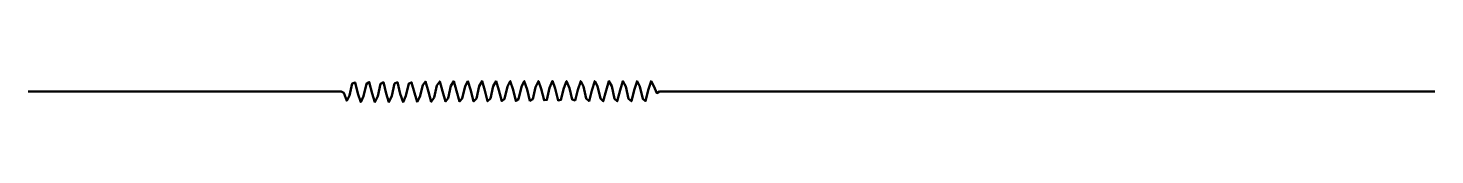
# Model space of a CAD drawing. Extents: x -47 to 452, y 172 to 669.
# Drawn here: x -47.1 to 451.9, y 592.3 to 599.8 of the extents above; entities that cross this region are included whole.
import ezdxf

# ---------------------------------------------------------------- set-up
doc = ezdxf.new("R2010")
doc.units = 0
doc.header["$MEASUREMENT"] = 0
doc.layers.add('Capa 1', color=7, linetype='Continuous', lineweight=0)

# ---------------------------------------------------------------- blocks, each defined once
blk = doc.blocks.new('Block_0')
at = {"layer": 'Capa 1', "color": 18, "lineweight": 50, "true_color": 0x000000}
blk.add_open_spline([(-47.14, 596.06), (-47.14, 596.06), (-46.14, 596.06), (-46.14, 596.06), (-46.14, 596.06), (-45.14, 596.06), (-45.14, 596.06), (-45.14, 596.06), (-44.14, 596.06), (-44.14, 596.06), (-44.14, 596.06), (-43.14, 596.06), (-43.14, 596.06), (-43.14, 596.06), (-42.14, 596.06), (-42.14, 596.06), (-42.14, 596.06), (-41.14, 596.06), (-41.14, 596.06), (-41.14, 596.06), (-40.14, 596.06), (-40.14, 596.06), (-40.14, 596.06), (-39.14, 596.06), (-39.14, 596.06), (-39.14, 596.06), (-38.14, 596.06), (-38.14, 596.06), (-38.14, 596.06), (-37.14, 596.06), (-37.14, 596.06), (-37.14, 596.06), (-36.14, 596.06), (-36.14, 596.06), (-36.14, 596.06), (-35.14, 596.06), (-35.14, 596.06), (-35.14, 596.06), (-34.14, 596.06), (-34.14, 596.06), (-34.14, 596.06), (-33.14, 596.06), (-33.14, 596.06), (-33.14, 596.06), (-32.14, 596.06), (-32.14, 596.06), (-32.14, 596.06), (-31.14, 596.06), (-31.14, 596.06), (-31.14, 596.06), (-30.14, 596.06), (-30.14, 596.06), (-30.14, 596.06), (-29.14, 596.06), (-29.14, 596.06), (-29.14, 596.06), (-28.14, 596.06), (-28.14, 596.06), (-28.14, 596.06), (-27.14, 596.06), (-27.14, 596.06), (-27.14, 596.06), (-26.14, 596.06), (-26.14, 596.06), (-26.14, 596.06), (-25.14, 596.06), (-25.14, 596.06), (-25.14, 596.06), (-24.14, 596.06), (-24.14, 596.06), (-24.14, 596.06), (-23.14, 596.06), (-23.14, 596.06), (-23.14, 596.06), (-22.14, 596.06), (-22.14, 596.06), (-22.14, 596.06), (-21.14, 596.06), (-21.14, 596.06), (-21.14, 596.06), (-20.14, 596.06), (-20.14, 596.06), (-20.14, 596.06), (-19.14, 596.06), (-19.14, 596.06), (-19.14, 596.06), (-18.14, 596.06), (-18.14, 596.06), (-18.14, 596.06), (-17.14, 596.06), (-17.14, 596.06), (-17.14, 596.06), (-16.14, 596.06), (-16.14, 596.06), (-16.14, 596.06), (-15.14, 596.06), (-15.14, 596.06), (-15.14, 596.06), (-14.14, 596.06), (-14.14, 596.06), (-14.14, 596.06), (-13.14, 596.06), (-13.14, 596.06), (-13.14, 596.06), (-12.14, 596.06), (-12.14, 596.06), (-12.14, 596.06), (-11.14, 596.06), (-11.14, 596.06), (-11.14, 596.06), (-10.14, 596.06), (-10.14, 596.06), (-10.14, 596.06), (-9.14, 596.06), (-9.14, 596.06), (-9.14, 596.06), (-8.14, 596.06), (-8.14, 596.06), (-8.14, 596.06), (-7.14, 596.06), (-7.14, 596.06), (-7.14, 596.06), (-6.14, 596.06), (-6.14, 596.06), (-6.14, 596.06), (-5.14, 596.06), (-5.14, 596.06), (-5.14, 596.06), (-4.14, 596.06), (-4.14, 596.06), (-4.14, 596.06), (-3.14, 596.06), (-3.14, 596.06), (-3.14, 596.06), (-2.14, 596.06), (-2.14, 596.06), (-2.14, 596.06), (-1.14, 596.06), (-1.14, 596.06), (-1.14, 596.06), (-0.14, 596.06), (-0.14, 596.06), (-0.14, 596.06), (0.86, 596.06), (0.86, 596.06), (0.86, 596.06), (1.86, 596.06), (1.86, 596.06), (1.86, 596.06), (2.86, 596.06), (2.86, 596.06), (2.86, 596.06), (3.86, 596.06), (3.86, 596.06), (3.86, 596.06), (4.86, 596.06), (4.86, 596.06), (4.86, 596.06), (5.86, 596.06), (5.86, 596.06), (5.86, 596.06), (6.86, 596.06), (6.86, 596.06), (6.86, 596.06), (7.86, 596.06), (7.86, 596.06), (7.86, 596.06), (8.86, 596.06), (8.86, 596.06), (8.86, 596.06), (9.86, 596.06), (9.86, 596.06), (9.86, 596.06), (10.86, 596.06), (10.86, 596.06), (10.86, 596.06), (11.86, 596.06), (11.86, 596.06), (11.86, 596.06), (12.86, 596.06), (12.86, 596.06), (12.86, 596.06), (13.86, 596.06), (13.86, 596.06), (13.86, 596.06), (14.86, 596.06), (14.86, 596.06), (14.86, 596.06), (15.86, 596.06), (15.86, 596.06), (15.86, 596.06), (16.86, 596.06), (16.86, 596.06), (16.86, 596.06), (17.86, 596.06), (17.86, 596.06), (17.86, 596.06), (18.86, 596.06), (18.86, 596.06), (18.86, 596.06), (19.86, 596.06), (19.86, 596.06), (19.86, 596.06), (20.86, 596.06), (20.86, 596.06), (20.86, 596.06), (21.86, 596.06), (21.86, 596.06), (21.86, 596.06), (22.86, 596.06), (22.86, 596.06), (22.86, 596.06), (23.86, 596.06), (23.86, 596.06), (23.86, 596.06), (24.86, 596.06), (24.86, 596.06), (24.86, 596.06), (25.86, 596.06), (25.86, 596.06), (25.86, 596.06), (26.86, 596.06), (26.86, 596.06), (26.86, 596.06), (27.86, 596.06), (27.86, 596.06), (27.86, 596.06), (28.86, 596.06), (28.86, 596.06), (28.86, 596.06), (29.86, 596.06), (29.86, 596.06), (29.86, 596.06), (30.86, 596.06), (30.86, 596.06), (30.86, 596.06), (31.86, 596.06), (31.86, 596.06), (31.86, 596.06), (32.86, 596.06), (32.86, 596.06), (32.86, 596.06), (33.86, 596.06), (33.86, 596.06), (33.86, 596.06), (34.86, 596.06), (34.86, 596.06), (34.86, 596.06), (35.86, 596.06), (35.86, 596.06), (35.86, 596.06), (36.86, 596.06), (36.86, 596.06), (36.86, 596.06), (37.86, 596.06), (37.86, 596.06), (37.86, 596.06), (38.86, 596.06), (38.86, 596.06), (38.86, 596.06), (39.86, 596.06), (39.86, 596.06), (39.86, 596.06), (40.86, 596.06), (40.86, 596.06), (40.86, 596.06), (41.86, 596.06), (41.86, 596.06), (41.86, 596.06), (42.86, 596.06), (42.86, 596.06), (42.86, 596.06), (43.86, 596.06), (43.86, 596.06), (43.86, 596.06), (44.86, 596.06), (44.86, 596.06), (44.86, 596.06), (45.86, 596.06), (45.86, 596.06), (45.86, 596.06), (46.86, 596.06), (46.86, 596.06), (46.86, 596.06), (47.86, 596.06), (47.86, 596.06), (47.86, 596.06), (48.86, 596.06), (48.86, 596.06), (48.86, 596.06), (49.86, 596.06), (49.86, 596.06), (49.86, 596.06), (50.86, 596.06), (50.86, 596.06), (50.86, 596.06), (51.86, 596.06), (51.86, 596.06), (51.86, 596.06), (52.86, 596.06), (52.86, 596.06), (52.86, 596.06), (53.86, 596.06), (53.86, 596.06), (53.86, 596.06), (54.86, 596.06), (54.86, 596.06), (54.86, 596.06), (55.86, 596.06), (55.86, 596.06), (55.86, 596.06), (56.86, 596.06), (56.86, 596.06), (56.86, 596.06), (57.86, 596.06), (57.86, 596.06), (57.86, 596.06), (58.86, 596.06), (58.86, 596.06), (58.86, 596.06), (59.86, 596.06), (59.86, 596.06), (59.86, 596.06), (60.86, 596.06), (60.86, 596.06), (60.86, 596.06), (61.86, 596.06), (61.86, 596.06), (61.86, 596.06), (62.86, 596.06), (62.86, 596.06), (62.86, 596.06), (63.86, 596.06), (63.86, 596.06), (63.86, 596.06), (64.86, 595.56), (64.86, 595.56), (64.86, 595.56), (65.86, 592.81), (65.86, 592.81), (65.86, 592.81), (66.86, 594.6), (66.86, 594.6), (66.86, 594.6), (67.86, 598.85), (67.86, 598.85), (67.86, 598.85), (68.86, 599.3), (68.86, 599.3), (68.86, 599.3), (69.86, 595.4), (69.86, 595.4), (69.86, 595.4), (70.86, 592.33), (70.86, 592.33), (70.86, 592.33), (71.86, 594.42), (71.86, 594.42), (71.86, 594.42), (72.86, 598.79), (72.86, 598.79), (72.86, 598.79), (73.86, 599.38), (73.86, 599.38), (73.86, 599.38), (74.86, 595.36), (74.86, 595.36), (74.86, 595.36), (75.86, 592.31), (75.86, 592.31), (75.86, 592.31), (76.86, 594.46), (76.86, 594.46), (76.86, 594.46), (77.86, 598.82), (77.86, 598.82), (77.86, 598.82), (78.86, 599.36), (78.86, 599.36), (78.86, 599.36), (79.86, 595.33), (79.86, 595.33), (79.86, 595.33), (80.86, 592.31), (80.86, 592.31), (80.86, 592.31), (81.86, 594.49), (81.86, 594.49), (81.86, 594.49), (82.86, 598.85), (82.86, 598.85), (82.86, 598.85), (83.86, 599.34), (83.86, 599.34), (83.86, 599.34), (84.86, 595.29), (84.86, 595.29), (84.86, 595.29), (85.86, 592.31), (85.86, 592.31), (85.86, 592.31), (86.86, 594.52), (86.86, 594.52), (86.86, 594.52), (87.86, 598.86), (87.86, 598.86), (87.86, 598.86), (88.86, 599.31), (88.86, 599.31), (88.86, 599.31), (89.86, 595.59), (89.86, 595.59), (89.86, 595.59), (90.86, 592.44), (90.86, 592.44), (90.86, 592.44), (91.86, 594.13), (91.86, 594.13), (91.86, 594.13), (92.86, 598.37), (92.86, 598.37), (92.86, 598.37), (93.86, 599.56), (93.86, 599.56), (93.86, 599.56), (94.86, 595.96), (94.86, 595.96), (94.86, 595.96), (95.86, 592.45), (95.86, 592.45), (95.86, 592.45), (96.86, 593.9), (96.86, 593.9), (96.86, 593.9), (97.86, 598.24), (97.86, 598.24), (97.86, 598.24), (98.86, 599.62), (98.86, 599.62), (98.86, 599.62), (99.86, 596.17), (99.86, 596.17), (99.86, 596.17), (100.86, 592.55), (100.86, 592.55), (100.86, 592.55), (101.86, 593.72), (101.86, 593.72), (101.86, 593.72), (102.86, 598.07), (102.86, 598.07), (102.86, 598.07), (103.86, 599.69), (103.86, 599.69), (103.86, 599.69), (104.86, 596.31), (104.86, 596.31), (104.86, 596.31), (105.86, 592.56), (105.86, 592.56), (105.86, 592.56), (106.86, 593.64), (106.86, 593.64), (106.86, 593.64), (107.86, 598), (107.86, 598), (107.86, 598), (108.86, 599.72), (108.86, 599.72), (108.86, 599.72), (109.86, 596.4), (109.86, 596.4), (109.86, 596.4), (110.86, 592.58), (110.86, 592.58), (110.86, 592.58), (111.86, 593.59), (111.86, 593.59), (111.86, 593.59), (112.86, 597.99), (112.86, 597.99), (112.86, 597.99), (113.86, 599.74), (113.86, 599.74), (113.86, 599.74), (114.86, 596.39), (114.86, 596.39), (114.86, 596.39), (115.86, 592.61), (115.86, 592.61), (115.86, 592.61), (116.86, 593.57), (116.86, 593.57), (116.86, 593.57), (117.86, 597.93), (117.86, 597.93), (117.86, 597.93), (118.86, 599.73), (118.86, 599.73), (118.86, 599.73), (119.86, 596.5), (119.86, 596.5), (119.86, 596.5), (120.86, 592.66), (120.86, 592.66), (120.86, 592.66), (121.86, 593.48), (121.86, 593.48), (121.86, 593.48), (122.86, 597.83), (122.86, 597.83), (122.86, 597.83), (123.86, 599.76), (123.86, 599.76), (123.86, 599.76), (124.86, 596.62), (124.86, 596.62), (124.86, 596.62), (125.86, 592.72), (125.86, 592.72), (125.86, 592.72), (126.86, 593.39), (126.86, 593.39), (126.86, 593.39), (127.86, 597.72), (127.86, 597.72), (127.86, 597.72), (128.86, 599.77), (128.86, 599.77), (128.86, 599.77), (129.86, 596.74), (129.86, 596.74), (129.86, 596.74), (130.86, 592.77), (130.86, 592.77), (130.86, 592.77), (131.86, 593.31), (131.86, 593.31), (131.86, 593.31), (132.86, 597.61), (132.86, 597.61), (132.86, 597.61), (133.86, 599.75), (133.86, 599.75), (133.86, 599.75), (134.86, 596.98), (134.86, 596.98), (134.86, 596.98), (135.86, 592.96), (135.86, 592.96), (135.86, 592.96), (136.86, 593.11), (136.86, 593.11), (136.86, 593.11), (137.86, 597.36), (137.86, 597.36), (137.86, 597.36), (138.86, 599.83), (138.86, 599.83), (138.86, 599.83), (139.86, 597.08), (139.86, 597.08), (139.86, 597.08), (140.86, 592.91), (140.86, 592.91), (140.86, 592.91), (141.86, 593.11), (141.86, 593.11), (141.86, 593.11), (142.86, 597.24), (142.86, 597.24), (142.86, 597.24), (143.86, 599.75), (143.86, 599.75), (143.86, 599.75), (144.86, 597.3), (144.86, 597.3), (144.86, 597.3), (145.86, 593.23), (145.86, 593.23), (145.86, 593.23), (146.86, 592.92), (146.86, 592.92), (146.86, 592.92), (147.86, 596.67), (147.86, 596.67), (147.86, 596.67), (148.86, 599.75), (148.86, 599.75), (148.86, 599.75), (149.86, 597.79), (149.86, 597.79), (149.86, 597.79), (150.86, 593.54), (150.86, 593.54), (150.86, 593.54), (151.86, 592.67), (151.86, 592.67), (151.86, 592.67), (152.86, 596.42), (152.86, 596.42), (152.86, 596.42), (153.86, 599.75), (153.86, 599.75), (153.86, 599.75), (154.86, 597.96), (154.86, 597.96), (154.86, 597.96), (155.86, 593.54), (155.86, 593.54), (155.86, 593.54), (156.86, 592.61), (156.86, 592.61), (156.86, 592.61), (157.86, 596.46), (157.86, 596.46), (157.86, 596.46), (158.86, 599.76), (158.86, 599.76), (158.86, 599.76), (159.86, 597.93), (159.86, 597.93), (159.86, 597.93), (160.86, 593.51), (160.86, 593.51), (160.86, 593.51), (161.86, 592.62), (161.86, 592.62), (161.86, 592.62), (162.86, 596.5), (162.86, 596.5), (162.86, 596.5), (163.86, 599.76), (163.86, 599.76), (163.86, 599.76), (164.86, 597.9), (164.86, 597.9), (164.86, 597.9), (165.86, 593.49), (165.86, 593.49), (165.86, 593.49), (166.86, 592.64), (166.86, 592.64), (166.86, 592.64), (167.86, 596.53), (167.86, 596.53), (167.86, 596.53), (168.86, 599.77), (168.86, 599.77), (168.86, 599.77), (169.86, 597.87), (169.86, 597.87), (169.86, 597.87), (170.86, 593.49), (170.86, 593.49), (170.86, 593.49), (171.86, 592.65), (171.86, 592.65), (171.86, 592.65), (172.86, 596.54), (172.86, 596.54), (172.86, 596.54), (173.86, 599.77), (173.86, 599.77), (173.86, 599.77), (174.86, 597.92), (174.86, 597.92), (174.86, 597.92), (175.86, 595.48), (175.86, 595.48), (175.86, 595.48), (176.86, 596.06), (176.86, 596.06), (176.86, 596.06), (177.86, 596.06), (177.86, 596.06), (177.86, 596.06), (178.86, 596.06), (178.86, 596.06), (178.86, 596.06), (179.86, 596.06), (179.86, 596.06), (179.86, 596.06), (180.86, 596.06), (180.86, 596.06), (180.86, 596.06), (181.86, 596.06), (181.86, 596.06), (181.86, 596.06), (182.86, 596.06), (182.86, 596.06), (182.86, 596.06), (183.86, 596.06), (183.86, 596.06), (183.86, 596.06), (184.86, 596.06), (184.86, 596.06), (184.86, 596.06), (185.86, 596.06), (185.86, 596.06), (185.86, 596.06), (186.86, 596.06), (186.86, 596.06), (186.86, 596.06), (187.86, 596.06), (187.86, 596.06), (187.86, 596.06), (188.86, 596.06), (188.86, 596.06), (188.86, 596.06), (189.86, 596.06), (189.86, 596.06), (189.86, 596.06), (190.86, 596.06), (190.86, 596.06), (190.86, 596.06), (191.86, 596.06), (191.86, 596.06), (191.86, 596.06), (192.86, 596.06), (192.86, 596.06), (192.86, 596.06), (193.86, 596.06), (193.86, 596.06), (193.86, 596.06), (194.86, 596.06), (194.86, 596.06), (194.86, 596.06), (195.86, 596.06), (195.86, 596.06), (195.86, 596.06), (196.86, 596.06), (196.86, 596.06), (196.86, 596.06), (197.86, 596.06), (197.86, 596.06), (197.86, 596.06), (198.86, 596.06), (198.86, 596.06), (198.86, 596.06), (199.86, 596.06), (199.86, 596.06), (199.86, 596.06), (200.86, 596.06), (200.86, 596.06), (200.86, 596.06), (201.86, 596.06), (201.86, 596.06), (201.86, 596.06), (202.86, 596.06), (202.86, 596.06), (202.86, 596.06), (203.86, 596.06), (203.86, 596.06), (203.86, 596.06), (204.86, 596.06), (204.86, 596.06), (204.86, 596.06), (205.86, 596.06), (205.86, 596.06), (205.86, 596.06), (206.86, 596.06), (206.86, 596.06), (206.86, 596.06), (207.86, 596.06), (207.86, 596.06), (207.86, 596.06), (208.86, 596.06), (208.86, 596.06), (208.86, 596.06), (209.86, 596.06), (209.86, 596.06), (209.86, 596.06), (210.86, 596.06), (210.86, 596.06), (210.86, 596.06), (211.86, 596.06), (211.86, 596.06), (211.86, 596.06), (212.86, 596.06), (212.86, 596.06), (212.86, 596.06), (213.86, 596.06), (213.86, 596.06), (213.86, 596.06), (214.86, 596.06), (214.86, 596.06), (214.86, 596.06), (215.86, 596.06), (215.86, 596.06), (215.86, 596.06), (216.86, 596.06), (216.86, 596.06), (216.86, 596.06), (217.86, 596.06), (217.86, 596.06), (217.86, 596.06), (218.86, 596.06), (218.86, 596.06), (218.86, 596.06), (219.86, 596.06), (219.86, 596.06), (219.86, 596.06), (220.86, 596.06), (220.86, 596.06), (220.86, 596.06), (221.86, 596.06), (221.86, 596.06), (221.86, 596.06), (222.86, 596.06), (222.86, 596.06), (222.86, 596.06), (223.86, 596.06), (223.86, 596.06), (223.86, 596.06), (224.86, 596.06), (224.86, 596.06), (224.86, 596.06), (225.86, 596.06), (225.86, 596.06), (225.86, 596.06), (226.86, 596.06), (226.86, 596.06), (226.86, 596.06), (227.86, 596.06), (227.86, 596.06), (227.86, 596.06), (228.86, 596.06), (228.86, 596.06), (228.86, 596.06), (229.86, 596.06), (229.86, 596.06), (229.86, 596.06), (230.86, 596.06), (230.86, 596.06), (230.86, 596.06), (231.86, 596.06), (231.86, 596.06), (231.86, 596.06), (232.86, 596.06), (232.86, 596.06), (232.86, 596.06), (233.86, 596.06), (233.86, 596.06), (233.86, 596.06), (234.86, 596.06), (234.86, 596.06), (234.86, 596.06), (235.86, 596.06), (235.86, 596.06), (235.86, 596.06), (236.86, 596.06), (236.86, 596.06), (236.86, 596.06), (237.86, 596.06), (237.86, 596.06), (237.86, 596.06), (238.86, 596.06), (238.86, 596.06), (238.86, 596.06), (239.86, 596.06), (239.86, 596.06), (239.86, 596.06), (240.86, 596.06), (240.86, 596.06), (240.86, 596.06), (241.86, 596.06), (241.86, 596.06), (241.86, 596.06), (242.86, 596.06), (242.86, 596.06), (242.86, 596.06), (243.86, 596.06), (243.86, 596.06), (243.86, 596.06), (244.86, 596.06), (244.86, 596.06), (244.86, 596.06), (245.86, 596.06), (245.86, 596.06), (245.86, 596.06), (246.86, 596.06), (246.86, 596.06), (246.86, 596.06), (247.86, 596.06), (247.86, 596.06), (247.86, 596.06), (248.86, 596.06), (248.86, 596.06), (248.86, 596.06), (249.86, 596.06), (249.86, 596.06), (249.86, 596.06), (250.86, 596.06), (250.86, 596.06), (250.86, 596.06), (251.86, 596.06), (251.86, 596.06), (251.86, 596.06), (252.86, 596.06), (252.86, 596.06), (252.86, 596.06), (253.86, 596.06), (253.86, 596.06), (253.86, 596.06), (254.86, 596.06), (254.86, 596.06), (254.86, 596.06), (255.86, 596.06), (255.86, 596.06), (255.86, 596.06), (256.86, 596.06), (256.86, 596.06), (256.86, 596.06), (257.86, 596.06), (257.86, 596.06), (257.86, 596.06), (258.86, 596.06), (258.86, 596.06), (258.86, 596.06), (259.86, 596.06), (259.86, 596.06), (259.86, 596.06), (260.86, 596.06), (260.86, 596.06), (260.86, 596.06), (261.86, 596.06), (261.86, 596.06), (261.86, 596.06), (262.86, 596.06), (262.86, 596.06), (262.86, 596.06), (263.86, 596.06), (263.86, 596.06), (263.86, 596.06), (264.86, 596.06), (264.86, 596.06), (264.86, 596.06), (265.86, 596.06), (265.86, 596.06), (265.86, 596.06), (266.86, 596.06), (266.86, 596.06), (266.86, 596.06), (267.86, 596.06), (267.86, 596.06), (267.86, 596.06), (268.86, 596.06), (268.86, 596.06), (268.86, 596.06), (269.86, 596.06), (269.86, 596.06), (269.86, 596.06), (270.86, 596.06), (270.86, 596.06), (270.86, 596.06), (271.86, 596.06), (271.86, 596.06), (271.86, 596.06), (272.86, 596.06), (272.86, 596.06), (272.86, 596.06), (273.86, 596.06), (273.86, 596.06), (273.86, 596.06), (274.86, 596.06), (274.86, 596.06), (274.86, 596.06), (275.86, 596.06), (275.86, 596.06), (275.86, 596.06), (276.86, 596.06), (276.86, 596.06), (276.86, 596.06), (277.86, 596.06), (277.86, 596.06), (277.86, 596.06), (278.86, 596.06), (278.86, 596.06), (278.86, 596.06), (279.86, 596.06), (279.86, 596.06), (279.86, 596.06), (280.86, 596.06), (280.86, 596.06), (280.86, 596.06), (281.86, 596.06), (281.86, 596.06), (281.86, 596.06), (282.86, 596.06), (282.86, 596.06), (282.86, 596.06), (283.86, 596.06), (283.86, 596.06), (283.86, 596.06), (284.86, 596.06), (284.86, 596.06), (284.86, 596.06), (285.86, 596.06), (285.86, 596.06), (285.86, 596.06), (286.86, 596.06), (286.86, 596.06), (286.86, 596.06), (287.86, 596.06), (287.86, 596.06), (287.86, 596.06), (288.86, 596.06), (288.86, 596.06), (288.86, 596.06), (289.86, 596.06), (289.86, 596.06), (289.86, 596.06), (290.86, 596.06), (290.86, 596.06), (290.86, 596.06), (291.86, 596.06), (291.86, 596.06), (291.86, 596.06), (292.86, 596.06), (292.86, 596.06), (292.86, 596.06), (293.86, 596.06), (293.86, 596.06), (293.86, 596.06), (294.86, 596.06), (294.86, 596.06), (294.86, 596.06), (295.86, 596.06), (295.86, 596.06), (295.86, 596.06), (296.86, 596.06), (296.86, 596.06), (296.86, 596.06), (297.86, 596.06), (297.86, 596.06), (297.86, 596.06), (298.86, 596.06), (298.86, 596.06), (298.86, 596.06), (299.86, 596.06), (299.86, 596.06), (299.86, 596.06), (300.86, 596.06), (300.86, 596.06), (300.86, 596.06), (301.86, 596.06), (301.86, 596.06), (301.86, 596.06), (302.86, 596.06), (302.86, 596.06), (302.86, 596.06), (303.86, 596.06), (303.86, 596.06), (303.86, 596.06), (304.86, 596.06), (304.86, 596.06), (304.86, 596.06), (305.86, 596.06), (305.86, 596.06), (305.86, 596.06), (306.86, 596.06), (306.86, 596.06), (306.86, 596.06), (307.86, 596.06), (307.86, 596.06), (307.86, 596.06), (308.86, 596.06), (308.86, 596.06), (308.86, 596.06), (309.86, 596.06), (309.86, 596.06), (309.86, 596.06), (310.86, 596.06), (310.86, 596.06), (310.86, 596.06), (311.86, 596.06), (311.86, 596.06), (311.86, 596.06), (312.86, 596.06), (312.86, 596.06), (312.86, 596.06), (313.86, 596.06), (313.86, 596.06), (313.86, 596.06), (314.86, 596.06), (314.86, 596.06), (314.86, 596.06), (315.86, 596.06), (315.86, 596.06), (315.86, 596.06), (316.86, 596.06), (316.86, 596.06), (316.86, 596.06), (317.86, 596.06), (317.86, 596.06), (317.86, 596.06), (318.86, 596.06), (318.86, 596.06), (318.86, 596.06), (319.86, 596.06), (319.86, 596.06), (319.86, 596.06), (320.86, 596.06), (320.86, 596.06), (320.86, 596.06), (321.86, 596.06), (321.86, 596.06), (321.86, 596.06), (322.86, 596.06), (322.86, 596.06), (322.86, 596.06), (323.86, 596.06), (323.86, 596.06), (323.86, 596.06), (324.86, 596.06), (324.86, 596.06), (324.86, 596.06), (325.86, 596.06), (325.86, 596.06), (325.86, 596.06), (326.86, 596.06), (326.86, 596.06), (326.86, 596.06), (327.86, 596.06), (327.86, 596.06), (327.86, 596.06), (328.86, 596.06), (328.86, 596.06), (328.86, 596.06), (329.86, 596.06), (329.86, 596.06), (329.86, 596.06), (330.86, 596.06), (330.86, 596.06), (330.86, 596.06), (331.86, 596.06), (331.86, 596.06), (331.86, 596.06), (332.86, 596.06), (332.86, 596.06), (332.86, 596.06), (333.86, 596.06), (333.86, 596.06), (333.86, 596.06), (334.86, 596.06), (334.86, 596.06), (334.86, 596.06), (335.86, 596.06), (335.86, 596.06), (335.86, 596.06), (336.86, 596.06), (336.86, 596.06), (336.86, 596.06), (337.86, 596.06), (337.86, 596.06), (337.86, 596.06), (338.86, 596.06), (338.86, 596.06), (338.86, 596.06), (339.86, 596.06), (339.86, 596.06), (339.86, 596.06), (340.86, 596.06), (340.86, 596.06), (340.86, 596.06), (341.86, 596.06), (341.86, 596.06), (341.86, 596.06), (342.86, 596.06), (342.86, 596.06), (342.86, 596.06), (343.86, 596.06), (343.86, 596.06), (343.86, 596.06), (344.86, 596.06), (344.86, 596.06), (344.86, 596.06), (345.86, 596.06), (345.86, 596.06), (345.86, 596.06), (346.86, 596.06), (346.86, 596.06), (346.86, 596.06), (347.86, 596.06), (347.86, 596.06), (347.86, 596.06), (348.86, 596.06), (348.86, 596.06), (348.86, 596.06), (349.86, 596.06), (349.86, 596.06), (349.86, 596.06), (350.86, 596.06), (350.86, 596.06), (350.86, 596.06), (351.86, 596.06), (351.86, 596.06), (351.86, 596.06), (352.86, 596.06), (352.86, 596.06), (352.86, 596.06), (353.86, 596.06), (353.86, 596.06), (353.86, 596.06), (354.86, 596.06), (354.86, 596.06), (354.86, 596.06), (355.86, 596.06), (355.86, 596.06), (355.86, 596.06), (356.86, 596.06), (356.86, 596.06), (356.86, 596.06), (357.86, 596.06), (357.86, 596.06), (357.86, 596.06), (358.86, 596.06), (358.86, 596.06), (358.86, 596.06), (359.86, 596.06), (359.86, 596.06), (359.86, 596.06), (360.86, 596.06), (360.86, 596.06), (360.86, 596.06), (361.86, 596.06), (361.86, 596.06), (361.86, 596.06), (362.86, 596.06), (362.86, 596.06), (362.86, 596.06), (363.86, 596.06), (363.86, 596.06), (363.86, 596.06), (364.86, 596.06), (364.86, 596.06), (364.86, 596.06), (365.86, 596.06), (365.86, 596.06), (365.86, 596.06), (366.86, 596.06), (366.86, 596.06), (366.86, 596.06), (367.86, 596.06), (367.86, 596.06), (367.86, 596.06), (368.86, 596.06), (368.86, 596.06), (368.86, 596.06), (369.86, 596.06), (369.86, 596.06), (369.86, 596.06), (370.86, 596.06), (370.86, 596.06), (370.86, 596.06), (371.86, 596.06), (371.86, 596.06), (371.86, 596.06), (372.86, 596.06), (372.86, 596.06), (372.86, 596.06), (373.86, 596.06), (373.86, 596.06), (373.86, 596.06), (374.86, 596.06), (374.86, 596.06), (374.86, 596.06), (375.86, 596.06), (375.86, 596.06), (375.86, 596.06), (376.86, 596.06), (376.86, 596.06), (376.86, 596.06), (377.86, 596.06), (377.86, 596.06), (377.86, 596.06), (378.86, 596.06), (378.86, 596.06), (378.86, 596.06), (379.86, 596.06), (379.86, 596.06), (379.86, 596.06), (380.86, 596.06), (380.86, 596.06), (380.86, 596.06), (381.86, 596.06), (381.86, 596.06), (381.86, 596.06), (382.86, 596.06), (382.86, 596.06), (382.86, 596.06), (383.86, 596.06), (383.86, 596.06), (383.86, 596.06), (384.86, 596.06), (384.86, 596.06), (384.86, 596.06), (385.86, 596.06), (385.86, 596.06), (385.86, 596.06), (386.86, 596.06), (386.86, 596.06), (386.86, 596.06), (387.86, 596.06), (387.86, 596.06), (387.86, 596.06), (388.86, 596.06), (388.86, 596.06), (388.86, 596.06), (389.86, 596.06), (389.86, 596.06), (389.86, 596.06), (390.86, 596.06), (390.86, 596.06), (390.86, 596.06), (391.86, 596.06), (391.86, 596.06), (391.86, 596.06), (392.86, 596.06), (392.86, 596.06), (392.86, 596.06), (393.86, 596.06), (393.86, 596.06), (393.86, 596.06), (394.86, 596.06), (394.86, 596.06), (394.86, 596.06), (395.86, 596.06), (395.86, 596.06), (395.86, 596.06), (396.86, 596.06), (396.86, 596.06), (396.86, 596.06), (397.86, 596.06), (397.86, 596.06), (397.86, 596.06), (398.86, 596.06), (398.86, 596.06), (398.86, 596.06), (399.86, 596.06), (399.86, 596.06), (399.86, 596.06), (400.86, 596.06), (400.86, 596.06), (400.86, 596.06), (401.86, 596.06), (401.86, 596.06), (401.86, 596.06), (402.86, 596.06), (402.86, 596.06), (402.86, 596.06), (403.86, 596.06), (403.86, 596.06), (403.86, 596.06), (404.86, 596.06), (404.86, 596.06), (404.86, 596.06), (405.86, 596.06), (405.86, 596.06), (405.86, 596.06), (406.86, 596.06), (406.86, 596.06), (406.86, 596.06), (407.86, 596.06), (407.86, 596.06), (407.86, 596.06), (408.86, 596.06), (408.86, 596.06), (408.86, 596.06), (409.86, 596.06), (409.86, 596.06), (409.86, 596.06), (410.86, 596.06), (410.86, 596.06), (410.86, 596.06), (411.86, 596.06), (411.86, 596.06), (411.86, 596.06), (412.86, 596.06), (412.86, 596.06), (412.86, 596.06), (413.86, 596.06), (413.86, 596.06), (413.86, 596.06), (414.86, 596.06), (414.86, 596.06), (414.86, 596.06), (415.86, 596.06), (415.86, 596.06), (415.86, 596.06), (416.86, 596.06), (416.86, 596.06), (416.86, 596.06), (417.86, 596.06), (417.86, 596.06), (417.86, 596.06), (418.86, 596.06), (418.86, 596.06), (418.86, 596.06), (419.86, 596.06), (419.86, 596.06), (419.86, 596.06), (420.86, 596.06), (420.86, 596.06), (420.86, 596.06), (421.86, 596.06), (421.86, 596.06), (421.86, 596.06), (422.86, 596.06), (422.86, 596.06), (422.86, 596.06), (423.86, 596.06), (423.86, 596.06), (423.86, 596.06), (424.86, 596.06), (424.86, 596.06), (424.86, 596.06), (425.86, 596.06), (425.86, 596.06), (425.86, 596.06), (426.86, 596.06), (426.86, 596.06), (426.86, 596.06), (427.86, 596.06), (427.86, 596.06), (427.86, 596.06), (428.86, 596.06), (428.86, 596.06), (428.86, 596.06), (429.86, 596.06), (429.86, 596.06), (429.86, 596.06), (430.86, 596.06), (430.86, 596.06), (430.86, 596.06), (431.86, 596.06), (431.86, 596.06), (431.86, 596.06), (432.86, 596.06), (432.86, 596.06), (432.86, 596.06), (433.86, 596.06), (433.86, 596.06), (433.86, 596.06), (434.86, 596.06), (434.86, 596.06), (434.86, 596.06), (435.86, 596.06), (435.86, 596.06), (435.86, 596.06), (436.86, 596.06), (436.86, 596.06), (436.86, 596.06), (437.86, 596.06), (437.86, 596.06), (437.86, 596.06), (438.86, 596.06), (438.86, 596.06), (438.86, 596.06), (439.86, 596.06), (439.86, 596.06), (439.86, 596.06), (440.86, 596.06), (440.86, 596.06), (440.86, 596.06), (441.86, 596.06), (441.86, 596.06), (441.86, 596.06), (442.86, 596.06), (442.86, 596.06), (442.86, 596.06), (443.86, 596.06), (443.86, 596.06), (443.86, 596.06), (444.86, 596.06), (444.86, 596.06), (444.86, 596.06), (445.86, 596.06), (445.86, 596.06), (445.86, 596.06), (446.86, 596.06), (446.86, 596.06), (446.86, 596.06), (447.86, 596.06), (447.86, 596.06), (447.86, 596.06), (448.86, 596.06), (448.86, 596.06), (448.86, 596.06), (449.86, 596.06), (449.86, 596.06), (449.86, 596.06), (450.86, 596.06), (450.86, 596.06), (450.86, 596.06), (451.86, 596.06), (451.86, 596.06)], degree=3, knots=[0, 0, 0, 0, 1, 1, 1, 2, 2, 2, 3, 3, 3, 4, 4, 4, 5, 5, 5, 6, 6, 6, 7, 7, 7, 8, 8, 8, 9, 9, 9, 10, 10, 10, 11, 11, 11, 12, 12, 12, 13, 13, 13, 14, 14, 14, 15, 15, 15, 16, 16, 16, 17, 17, 17, 18, 18, 18, 19, 19, 19, 20, 20, 20, 21, 21, 21, 22, 22, 22, 23, 23, 23, 24, 24, 24, 25, 25, 25, 26, 26, 26, 27, 27, 27, 28, 28, 28, 29, 29, 29, 30, 30, 30, 31, 31, 31, 32, 32, 32, 33, 33, 33, 34, 34, 34, 35, 35, 35, 36, 36, 36, 37, 37, 37, 38, 38, 38, 39, 39, 39, 40, 40, 40, 41, 41, 41, 42, 42, 42, 43, 43, 43, 44, 44, 44, 45, 45, 45, 46, 46, 46, 47, 47, 47, 48, 48, 48, 49, 49, 49, 50, 50, 50, 51, 51, 51, 52, 52, 52, 53, 53, 53, 54, 54, 54, 55, 55, 55, 56, 56, 56, 57, 57, 57, 58, 58, 58, 59, 59, 59, 60, 60, 60, 61, 61, 61, 62, 62, 62, 63, 63, 63, 64, 64, 64, 65, 65, 65, 66, 66, 66, 67, 67, 67, 68, 68, 68, 69, 69, 69, 70, 70, 70, 71, 71, 71, 72, 72, 72, 73, 73, 73, 74, 74, 74, 75, 75, 75, 76, 76, 76, 77, 77, 77, 78, 78, 78, 79, 79, 79, 80, 80, 80, 81, 81, 81, 82, 82, 82, 83, 83, 83, 84, 84, 84, 85, 85, 85, 86, 86, 86, 87, 87, 87, 88, 88, 88, 89, 89, 89, 90, 90, 90, 91, 91, 91, 92, 92, 92, 93, 93, 93, 94, 94, 94, 95, 95, 95, 96, 96, 96, 97, 97, 97, 98, 98, 98, 99, 99, 99, 100, 100, 100, 101, 101, 101, 102, 102, 102, 103, 103, 103, 104, 104, 104, 105, 105, 105, 106, 106, 106, 107, 107, 107, 108, 108, 108, 109, 109, 109, 110, 110, 110, 111, 111, 111, 112, 112, 112, 113, 113, 113, 114, 114, 114, 115, 115, 115, 116, 116, 116, 117, 117, 117, 118, 118, 118, 119, 119, 119, 120, 120, 120, 121, 121, 121, 122, 122, 122, 123, 123, 123, 124, 124, 124, 125, 125, 125, 126, 126, 126, 127, 127, 127, 128, 128, 128, 129, 129, 129, 130, 130, 130, 131, 131, 131, 132, 132, 132, 133, 133, 133, 134, 134, 134, 135, 135, 135, 136, 136, 136, 137, 137, 137, 138, 138, 138, 139, 139, 139, 140, 140, 140, 141, 141, 141, 142, 142, 142, 143, 143, 143, 144, 144, 144, 145, 145, 145, 146, 146, 146, 147, 147, 147, 148, 148, 148, 149, 149, 149, 150, 150, 150, 151, 151, 151, 152, 152, 152, 153, 153, 153, 154, 154, 154, 155, 155, 155, 156, 156, 156, 157, 157, 157, 158, 158, 158, 159, 159, 159, 160, 160, 160, 161, 161, 161, 162, 162, 162, 163, 163, 163, 164, 164, 164, 165, 165, 165, 166, 166, 166, 167, 167, 167, 168, 168, 168, 169, 169, 169, 170, 170, 170, 171, 171, 171, 172, 172, 172, 173, 173, 173, 174, 174, 174, 175, 175, 175, 176, 176, 176, 177, 177, 177, 178, 178, 178, 179, 179, 179, 180, 180, 180, 181, 181, 181, 182, 182, 182, 183, 183, 183, 184, 184, 184, 185, 185, 185, 186, 186, 186, 187, 187, 187, 188, 188, 188, 189, 189, 189, 190, 190, 190, 191, 191, 191, 192, 192, 192, 193, 193, 193, 194, 194, 194, 195, 195, 195, 196, 196, 196, 197, 197, 197, 198, 198, 198, 199, 199, 199, 200, 200, 200, 201, 201, 201, 202, 202, 202, 203, 203, 203, 204, 204, 204, 205, 205, 205, 206, 206, 206, 207, 207, 207, 208, 208, 208, 209, 209, 209, 210, 210, 210, 211, 211, 211, 212, 212, 212, 213, 213, 213, 214, 214, 214, 215, 215, 215, 216, 216, 216, 217, 217, 217, 218, 218, 218, 219, 219, 219, 220, 220, 220, 221, 221, 221, 222, 222, 222, 223, 223, 223, 224, 224, 224, 225, 225, 225, 226, 226, 226, 227, 227, 227, 228, 228, 228, 229, 229, 229, 230, 230, 230, 231, 231, 231, 232, 232, 232, 233, 233, 233, 234, 234, 234, 235, 235, 235, 236, 236, 236, 237, 237, 237, 238, 238, 238, 239, 239, 239, 240, 240, 240, 241, 241, 241, 242, 242, 242, 243, 243, 243, 244, 244, 244, 245, 245, 245, 246, 246, 246, 247, 247, 247, 248, 248, 248, 249, 249, 249, 250, 250, 250, 251, 251, 251, 252, 252, 252, 253, 253, 253, 254, 254, 254, 255, 255, 255, 256, 256, 256, 257, 257, 257, 258, 258, 258, 259, 259, 259, 260, 260, 260, 261, 261, 261, 262, 262, 262, 263, 263, 263, 264, 264, 264, 265, 265, 265, 266, 266, 266, 267, 267, 267, 268, 268, 268, 269, 269, 269, 270, 270, 270, 271, 271, 271, 272, 272, 272, 273, 273, 273, 274, 274, 274, 275, 275, 275, 276, 276, 276, 277, 277, 277, 278, 278, 278, 279, 279, 279, 280, 280, 280, 281, 281, 281, 282, 282, 282, 283, 283, 283, 284, 284, 284, 285, 285, 285, 286, 286, 286, 287, 287, 287, 288, 288, 288, 289, 289, 289, 290, 290, 290, 291, 291, 291, 292, 292, 292, 293, 293, 293, 294, 294, 294, 295, 295, 295, 296, 296, 296, 297, 297, 297, 298, 298, 298, 299, 299, 299, 300, 300, 300, 301, 301, 301, 302, 302, 302, 303, 303, 303, 304, 304, 304, 305, 305, 305, 306, 306, 306, 307, 307, 307, 308, 308, 308, 309, 309, 309, 310, 310, 310, 311, 311, 311, 312, 312, 312, 313, 313, 313, 314, 314, 314, 315, 315, 315, 316, 316, 316, 317, 317, 317, 318, 318, 318, 319, 319, 319, 320, 320, 320, 321, 321, 321, 322, 322, 322, 323, 323, 323, 324, 324, 324, 325, 325, 325, 326, 326, 326, 327, 327, 327, 328, 328, 328, 329, 329, 329, 330, 330, 330, 331, 331, 331, 332, 332, 332, 333, 333, 333, 334, 334, 334, 335, 335, 335, 336, 336, 336, 337, 337, 337, 338, 338, 338, 339, 339, 339, 340, 340, 340, 341, 341, 341, 342, 342, 342, 343, 343, 343, 344, 344, 344, 345, 345, 345, 346, 346, 346, 347, 347, 347, 348, 348, 348, 349, 349, 349, 350, 350, 350, 351, 351, 351, 352, 352, 352, 353, 353, 353, 354, 354, 354, 355, 355, 355, 356, 356, 356, 357, 357, 357, 358, 358, 358, 359, 359, 359, 360, 360, 360, 361, 361, 361, 362, 362, 362, 363, 363, 363, 364, 364, 364, 365, 365, 365, 366, 366, 366, 367, 367, 367, 368, 368, 368, 369, 369, 369, 370, 370, 370, 371, 371, 371, 372, 372, 372, 373, 373, 373, 374, 374, 374, 375, 375, 375, 376, 376, 376, 377, 377, 377, 378, 378, 378, 379, 379, 379, 380, 380, 380, 381, 381, 381, 382, 382, 382, 383, 383, 383, 384, 384, 384, 385, 385, 385, 386, 386, 386, 387, 387, 387, 388, 388, 388, 389, 389, 389, 390, 390, 390, 391, 391, 391, 392, 392, 392, 393, 393, 393, 394, 394, 394, 395, 395, 395, 396, 396, 396, 397, 397, 397, 398, 398, 398, 399, 399, 399, 400, 400, 400, 401, 401, 401, 402, 402, 402, 403, 403, 403, 404, 404, 404, 405, 405, 405, 406, 406, 406, 407, 407, 407, 408, 408, 408, 409, 409, 409, 410, 410, 410, 411, 411, 411, 412, 412, 412, 413, 413, 413, 414, 414, 414, 415, 415, 415, 416, 416, 416, 417, 417, 417, 418, 418, 418, 419, 419, 419, 420, 420, 420, 421, 421, 421, 422, 422, 422, 423, 423, 423, 424, 424, 424, 425, 425, 425, 426, 426, 426, 427, 427, 427, 428, 428, 428, 429, 429, 429, 430, 430, 430, 431, 431, 431, 432, 432, 432, 433, 433, 433, 434, 434, 434, 435, 435, 435, 436, 436, 436, 437, 437, 437, 438, 438, 438, 439, 439, 439, 440, 440, 440, 441, 441, 441, 442, 442, 442, 443, 443, 443, 444, 444, 444, 445, 445, 445, 446, 446, 446, 447, 447, 447, 448, 448, 448, 449, 449, 449, 450, 450, 450, 451, 451, 451, 452, 452, 452, 453, 453, 453, 454, 454, 454, 455, 455, 455, 456, 456, 456, 457, 457, 457, 458, 458, 458, 459, 459, 459, 460, 460, 460, 461, 461, 461, 462, 462, 462, 463, 463, 463, 464, 464, 464, 465, 465, 465, 466, 466, 466, 467, 467, 467, 468, 468, 468, 469, 469, 469, 470, 470, 470, 471, 471, 471, 472, 472, 472, 473, 473, 473, 474, 474, 474, 475, 475, 475, 476, 476, 476, 477, 477, 477, 478, 478, 478, 479, 479, 479, 480, 480, 480, 481, 481, 481, 482, 482, 482, 483, 483, 483, 484, 484, 484, 485, 485, 485, 486, 486, 486, 487, 487, 487, 488, 488, 488, 489, 489, 489, 490, 490, 490, 491, 491, 491, 492, 492, 492, 493, 493, 493, 494, 494, 494, 495, 495, 495, 496, 496, 496, 497, 497, 497, 498, 498, 498, 499, 499, 499, 499], dxfattribs=at)

msp = doc.modelspace()

# ---------------------------------------------------------------- block references
at = {"layer": 'Capa 1'}
msp.add_blockref('Block_0', (0, 0), dxfattribs=at)

doc.saveas('drawing.dxf')
